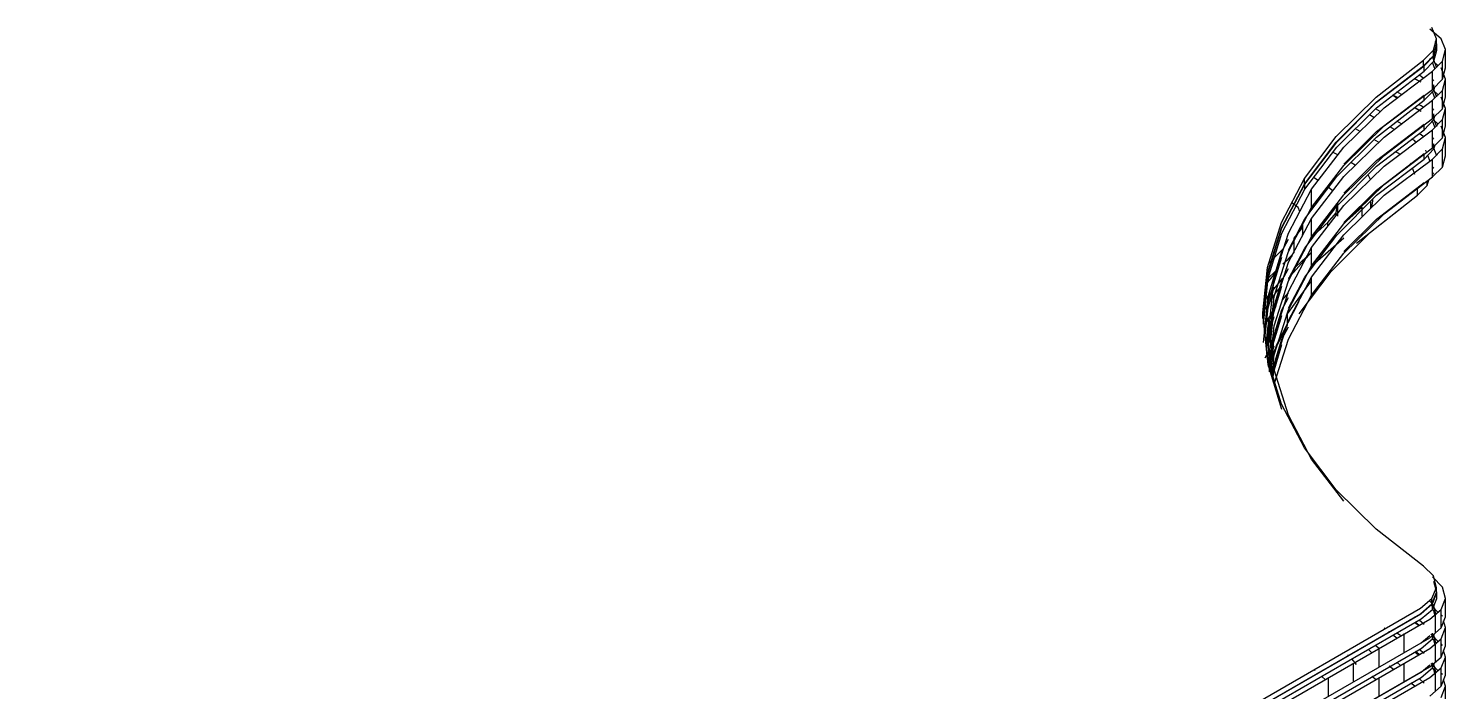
# Model space of a CAD drawing. Header units: inches. Extents: x 0.3 to 16.2, y 0.3 to 11.4.
# Drawn here: x 6.576 to 7.666, y 7.152 to 7.662 of the extents above; entities that cross this region are included whole.
import ezdxf

# ---------------------------------------------------------------- set-up
doc = ezdxf.new("R2010")
doc.units = ezdxf.units.IN
doc.header["$LTSCALE"] = 0.009843
doc.header["$MEASUREMENT"] = 0
doc.layers.add('GEOMETRY', color=7, linetype='Continuous')

msp = doc.modelspace()

# ---------------------------------------------------------------- linework, layer by layer
at = {"layer": 'GEOMETRY'}
for p, q in [((7.6626, 7.6543), (7.6539, 7.6618)), ((7.6591, 7.6543), (7.6555, 7.663)), ((7.6567, 7.6457), (7.6591, 7.6543)), ((7.6567, 7.6457), (7.6591, 7.6543)), ((7.6591, 7.65), (7.6591, 7.6543)), ((7.6661, 7.6461), (7.6626, 7.6543)), ((7.6492, 7.6378), (7.6567, 7.6457)), ((7.6492, 7.6378), (7.6567, 7.6457)), ((7.6567, 7.6413), (7.6591, 7.65)), ((7.6567, 7.6413), (7.6567, 7.6457)), ((7.6571, 7.6413), (7.6594, 7.65)), ((7.6571, 7.6413), (7.6594, 7.65)), ((7.6571, 7.637), (7.6594, 7.6457)), ((7.6594, 7.65), (7.6583, 7.6524)), ((7.6594, 7.6457), (7.6594, 7.65)), ((7.6638, 7.637), (7.6661, 7.6461)), ((7.6638, 7.637), (7.6661, 7.6461)), ((7.6661, 7.6319), (7.6661, 7.6461)), ((7.6126, 7.6094), (7.6492, 7.6378)), ((7.6126, 7.6094), (7.6492, 7.6378)), ((7.6126, 7.6055), (7.6492, 7.6335)), ((7.613, 7.6055), (7.6496, 7.6335)), ((7.613, 7.6055), (7.6496, 7.6335)), ((7.6492, 7.6335), (7.6567, 7.6413)), ((7.6492, 7.6335), (7.6492, 7.6378)), ((7.6496, 7.6335), (7.6571, 7.6413)), ((7.6496, 7.6335), (7.6571, 7.6413)), ((7.6496, 7.6295), (7.6571, 7.637)), ((7.6496, 7.6295), (7.6496, 7.6335)), ((7.6539, 7.6378), (7.6535, 7.6382)), ((7.6547, 7.6386), (7.6539, 7.6394)), ((7.6594, 7.6319), (7.6559, 7.6406)), ((7.6559, 7.6295), (7.6638, 7.637)), ((7.6559, 7.6295), (7.6638, 7.637)), ((7.6579, 7.6315), (7.6559, 7.6362)), ((7.6571, 7.637), (7.6571, 7.6413)), ((7.6602, 7.6339), (7.6571, 7.6366)), ((7.6638, 7.6232), (7.6638, 7.637)), ((7.613, 7.6012), (7.6496, 7.6295)), ((7.6189, 7.6012), (7.6559, 7.6295)), ((7.6189, 7.6012), (7.6559, 7.6295)), ((7.639, 7.6256), (7.6386, 7.6256)), ((7.6394, 7.6256), (7.639, 7.6256)), ((7.6425, 7.628), (7.6421, 7.6283)), ((7.6457, 7.6217), (7.6421, 7.6236)), ((7.6472, 7.6209), (7.6425, 7.6236)), ((7.6472, 7.6252), (7.6457, 7.6264)), ((7.6488, 7.624), (7.6472, 7.6252)), ((7.6559, 7.6154), (7.6559, 7.6295)), ((7.6559, 7.6154), (7.6638, 7.6232)), ((7.6559, 7.6217), (7.6571, 7.6228)), ((7.6559, 7.6217), (7.6571, 7.6228)), ((7.6661, 7.6232), (7.6626, 7.6319)), ((7.6638, 7.6232), (7.6661, 7.6319)), ((7.6638, 7.6146), (7.6661, 7.6232)), ((7.6638, 7.6146), (7.6661, 7.6232)), ((7.6661, 7.6094), (7.6661, 7.6232)), ((7.613, 7.5831), (7.6496, 7.611)), ((7.613, 7.5831), (7.6496, 7.611)), ((7.613, 7.5831), (7.6496, 7.611)), ((7.6189, 7.5874), (7.6559, 7.6154)), ((7.6224, 7.6126), (7.622, 7.6126)), ((7.6224, 7.6126), (7.6224, 7.613)), ((7.6256, 7.6154), (7.6252, 7.6154)), ((7.6291, 7.6091), (7.6256, 7.611)), ((7.6323, 7.6114), (7.6287, 7.6134)), ((7.6496, 7.6071), (7.6571, 7.6146)), ((7.6496, 7.6071), (7.6496, 7.611)), ((7.6559, 7.6177), (7.6571, 7.6189)), ((7.6559, 7.6177), (7.6571, 7.6189)), ((7.6559, 7.6177), (7.6571, 7.6189)), ((7.6594, 7.6094), (7.6559, 7.6177)), ((7.6559, 7.6071), (7.6638, 7.6146)), ((7.6559, 7.6071), (7.6638, 7.6146)), ((7.6579, 7.6087), (7.6559, 7.6138)), ((7.6571, 7.6146), (7.6571, 7.6189)), ((7.6571, 7.6146), (7.6579, 7.6173)), ((7.6602, 7.6114), (7.6571, 7.6142)), ((7.6638, 7.6004), (7.6638, 7.6146)), ((7.5819, 7.5791), (7.6126, 7.6094)), ((7.5819, 7.5791), (7.6126, 7.6094)), ((7.5819, 7.5748), (7.6126, 7.6055)), ((7.5823, 7.5748), (7.613, 7.6055)), ((7.5823, 7.5748), (7.613, 7.6055)), ((7.5823, 7.5709), (7.613, 7.6012)), ((7.5878, 7.5709), (7.6189, 7.6012)), ((7.5878, 7.5709), (7.6189, 7.6012)), ((7.6094, 7.602), (7.6091, 7.6024)), ((7.6157, 7.5984), (7.6122, 7.6004)), ((7.613, 7.5787), (7.6496, 7.6071)), ((7.6189, 7.5787), (7.6559, 7.6071)), ((7.6189, 7.5787), (7.6559, 7.6071)), ((7.6287, 7.6087), (7.6256, 7.6106)), ((7.6457, 7.5992), (7.6421, 7.6012)), ((7.6472, 7.5984), (7.6425, 7.6012)), ((7.6472, 7.6028), (7.6457, 7.6035)), ((7.6488, 7.6016), (7.6472, 7.6028)), ((7.6559, 7.5929), (7.6559, 7.6071)), ((7.6559, 7.5929), (7.6638, 7.6004)), ((7.6559, 7.5992), (7.6571, 7.6004)), ((7.6559, 7.5992), (7.6571, 7.6004)), ((7.6661, 7.6008), (7.6626, 7.6094)), ((7.6638, 7.6004), (7.6661, 7.6094)), ((7.6638, 7.5921), (7.6661, 7.6008)), ((7.6638, 7.5921), (7.6661, 7.6008)), ((7.6661, 7.587), (7.6661, 7.6008)), ((7.6047, 7.5972), (7.6047, 7.5976)), ((7.611, 7.5937), (7.6075, 7.5957)), ((7.6189, 7.5646), (7.6559, 7.5929)), ((7.6323, 7.589), (7.6287, 7.5909)), ((7.6496, 7.5843), (7.6571, 7.5921)), ((7.6559, 7.5949), (7.6571, 7.5965)), ((7.6559, 7.5949), (7.6571, 7.5965)), ((7.6559, 7.5949), (7.6571, 7.5965)), ((7.6594, 7.5866), (7.6559, 7.5953)), ((7.6559, 7.5843), (7.6638, 7.5921)), ((7.6559, 7.5843), (7.6638, 7.5921)), ((7.6579, 7.5862), (7.6559, 7.5913)), ((7.6571, 7.5921), (7.6571, 7.5965)), ((7.6571, 7.5921), (7.6579, 7.5949)), ((7.6602, 7.589), (7.6571, 7.5917)), ((7.6638, 7.578), (7.6638, 7.5921)), ((7.5575, 7.5469), (7.5819, 7.5791)), ((7.5575, 7.5469), (7.5819, 7.5791)), ((7.5823, 7.5484), (7.613, 7.5787)), ((7.5878, 7.5567), (7.6189, 7.5874)), ((7.5878, 7.5579), (7.613, 7.5831)), ((7.5878, 7.5579), (7.613, 7.5831)), ((7.5878, 7.5579), (7.613, 7.5831)), ((7.5878, 7.5484), (7.6189, 7.5787)), ((7.5878, 7.5484), (7.6189, 7.5787)), ((7.5941, 7.5866), (7.5937, 7.587)), ((7.6004, 7.5831), (7.5969, 7.585)), ((7.613, 7.5606), (7.6496, 7.5886)), ((7.613, 7.5606), (7.6496, 7.5886)), ((7.613, 7.5606), (7.6496, 7.5886)), ((7.613, 7.5563), (7.6496, 7.5843)), ((7.6189, 7.5563), (7.6559, 7.5843)), ((7.6189, 7.5563), (7.6559, 7.5843)), ((7.6268, 7.5846), (7.6232, 7.5866)), ((7.6472, 7.5803), (7.6457, 7.5811)), ((7.6488, 7.5791), (7.6472, 7.5803)), ((7.6496, 7.5843), (7.6496, 7.5886)), ((7.6559, 7.5705), (7.6559, 7.5843)), ((7.6661, 7.5783), (7.6626, 7.587)), ((7.6638, 7.578), (7.6661, 7.587)), ((7.6638, 7.5697), (7.6661, 7.5783)), ((7.6638, 7.5697), (7.6661, 7.5783)), ((7.6661, 7.5642), (7.6661, 7.5783)), ((7.5575, 7.5425), (7.5819, 7.5748)), ((7.5579, 7.5425), (7.5823, 7.5748)), ((7.5579, 7.5425), (7.5823, 7.5748)), ((7.5579, 7.5386), (7.5823, 7.5709)), ((7.563, 7.5386), (7.5878, 7.5709)), ((7.563, 7.5386), (7.5878, 7.5709)), ((7.5772, 7.5685), (7.5768, 7.5685)), ((7.6146, 7.5748), (7.611, 7.5768)), ((7.6189, 7.5421), (7.6559, 7.5705)), ((7.6307, 7.5657), (7.6276, 7.5673)), ((7.6421, 7.576), (7.6402, 7.5772)), ((7.6433, 7.5748), (7.6421, 7.576)), ((7.6496, 7.5618), (7.6571, 7.5697)), ((7.6512, 7.5677), (7.6508, 7.5685)), ((7.6559, 7.5705), (7.6638, 7.578)), ((7.6559, 7.5768), (7.6571, 7.578)), ((7.6559, 7.5768), (7.6571, 7.578)), ((7.6559, 7.5724), (7.6571, 7.5736)), ((7.6559, 7.5724), (7.6571, 7.5736)), ((7.6559, 7.5724), (7.6571, 7.5736)), ((7.6594, 7.5642), (7.6559, 7.5728)), ((7.6559, 7.5618), (7.6638, 7.5697)), ((7.6559, 7.5618), (7.6638, 7.5697)), ((7.6571, 7.5697), (7.6571, 7.5736)), ((7.6571, 7.5697), (7.6579, 7.572)), ((7.6638, 7.5555), (7.6638, 7.5697)), ((7.563, 7.5244), (7.5878, 7.5567)), ((7.5831, 7.565), (7.5795, 7.5669)), ((7.5823, 7.5256), (7.613, 7.5563)), ((7.5878, 7.5343), (7.6189, 7.5646)), ((7.5878, 7.5354), (7.613, 7.5606)), ((7.5878, 7.5354), (7.613, 7.5606)), ((7.5878, 7.5354), (7.613, 7.5606)), ((7.5878, 7.526), (7.6189, 7.5563)), ((7.5878, 7.526), (7.6189, 7.5563)), ((7.5965, 7.5571), (7.5933, 7.5591)), ((7.613, 7.5378), (7.6496, 7.5661)), ((7.613, 7.5378), (7.6496, 7.5661)), ((7.613, 7.5378), (7.6496, 7.5661)), ((7.613, 7.5339), (7.6496, 7.5618)), ((7.6189, 7.5339), (7.6559, 7.5618)), ((7.6189, 7.5339), (7.6559, 7.5618)), ((7.6307, 7.5654), (7.6307, 7.5657)), ((7.6394, 7.5583), (7.639, 7.5587)), ((7.6496, 7.5618), (7.6496, 7.5661)), ((7.6543, 7.5598), (7.6524, 7.5646)), ((7.6559, 7.548), (7.6559, 7.5618)), ((7.6638, 7.5555), (7.6661, 7.5642)), ((7.5398, 7.513), (7.5575, 7.5469)), ((7.5398, 7.513), (7.5575, 7.5469)), ((7.5575, 7.5425), (7.5575, 7.5469)), ((7.5579, 7.5157), (7.5823, 7.5484)), ((7.5626, 7.5488), (7.5622, 7.5488)), ((7.563, 7.5161), (7.5878, 7.5484)), ((7.563, 7.5161), (7.5878, 7.5484)), ((7.5681, 7.5453), (7.5646, 7.5476)), ((7.6067, 7.5492), (7.6063, 7.5496)), ((7.6083, 7.5461), (7.6067, 7.5492)), ((7.6189, 7.5197), (7.6559, 7.548)), ((7.6425, 7.55), (7.6406, 7.5551)), ((7.652, 7.5413), (7.6531, 7.5457)), ((7.6559, 7.548), (7.6638, 7.5555)), ((7.6559, 7.5543), (7.6571, 7.5555)), ((7.6559, 7.5543), (7.6571, 7.5555)), ((7.6559, 7.55), (7.6571, 7.5512)), ((7.5398, 7.5087), (7.5575, 7.5425)), ((7.5402, 7.5087), (7.5579, 7.5425)), ((7.5402, 7.5087), (7.5579, 7.5425)), ((7.5402, 7.5047), (7.5579, 7.5386)), ((7.5453, 7.5047), (7.563, 7.5386)), ((7.5453, 7.5047), (7.563, 7.5386)), ((7.5579, 7.5386), (7.5579, 7.5425)), ((7.563, 7.5244), (7.563, 7.5386)), ((7.5795, 7.537), (7.576, 7.5398)), ((7.5878, 7.5118), (7.6189, 7.5421)), ((7.5878, 7.513), (7.613, 7.5378)), ((7.5878, 7.513), (7.613, 7.5378)), ((7.5878, 7.513), (7.613, 7.5378)), ((7.613, 7.5154), (7.6496, 7.5437)), ((7.6445, 7.5339), (7.652, 7.5413)), ((7.6445, 7.5339), (7.6445, 7.5394)), ((7.652, 7.5413), (7.652, 7.5449)), ((7.5453, 7.4906), (7.563, 7.5244)), ((7.5528, 7.5244), (7.5476, 7.5283)), ((7.5539, 7.5213), (7.5528, 7.5244)), ((7.5579, 7.4933), (7.5823, 7.5256)), ((7.563, 7.502), (7.5878, 7.5343)), ((7.563, 7.4937), (7.5878, 7.526)), ((7.563, 7.4937), (7.5878, 7.526)), ((7.5819, 7.5205), (7.5831, 7.5287)), ((7.5819, 7.5205), (7.5831, 7.5287)), ((7.5823, 7.5031), (7.613, 7.5339)), ((7.5831, 7.5177), (7.5831, 7.5287)), ((7.5878, 7.5035), (7.6189, 7.5339)), ((7.5878, 7.5035), (7.6189, 7.5339)), ((7.5878, 7.5122), (7.602, 7.5248)), ((7.5878, 7.5122), (7.602, 7.5248)), ((7.5976, 7.4969), (7.6335, 7.5252)), ((7.602, 7.5177), (7.602, 7.5248)), ((7.6083, 7.5055), (7.6445, 7.5339)), ((7.6087, 7.524), (7.6087, 7.5295)), ((7.6094, 7.5248), (7.6102, 7.5295)), ((7.6102, 7.5295), (7.6102, 7.5311)), ((7.5291, 7.4783), (7.5398, 7.513)), ((7.5291, 7.4783), (7.5398, 7.513)), ((7.5453, 7.4823), (7.563, 7.5161)), ((7.5453, 7.4823), (7.563, 7.5161)), ((7.5453, 7.4917), (7.5579, 7.5157)), ((7.5622, 7.5008), (7.5756, 7.513)), ((7.5622, 7.5008), (7.5756, 7.513)), ((7.563, 7.502), (7.563, 7.5161)), ((7.5756, 7.513), (7.5819, 7.5205)), ((7.5756, 7.513), (7.5819, 7.5205)), ((7.5756, 7.5102), (7.5756, 7.513)), ((7.5819, 7.5181), (7.5819, 7.5205)), ((7.5878, 7.4894), (7.6189, 7.5197)), ((7.5878, 7.4906), (7.613, 7.5154)), ((7.5291, 7.474), (7.5398, 7.5087)), ((7.5295, 7.474), (7.5402, 7.5087)), ((7.5295, 7.474), (7.5402, 7.5087)), ((7.5295, 7.4701), (7.5402, 7.5047)), ((7.5343, 7.4701), (7.5453, 7.5047)), ((7.5343, 7.4701), (7.5453, 7.5047)), ((7.5453, 7.4681), (7.563, 7.502)), ((7.5496, 7.5008), (7.5555, 7.5083)), ((7.5496, 7.5008), (7.5555, 7.5083)), ((7.5555, 7.5083), (7.5555, 7.5102)), ((7.5555, 7.5083), (7.5555, 7.5102)), ((7.5559, 7.5028), (7.5563, 7.5051)), ((7.5563, 7.5051), (7.5563, 7.5118)), ((7.5579, 7.4709), (7.5823, 7.5031)), ((7.563, 7.4795), (7.5878, 7.5118)), ((7.563, 7.4709), (7.5878, 7.5035)), ((7.563, 7.4709), (7.5878, 7.5035)), ((7.578, 7.4752), (7.6083, 7.5055)), ((7.5303, 7.4819), (7.5413, 7.4929)), ((7.5303, 7.4819), (7.5413, 7.4929)), ((7.5402, 7.4906), (7.5453, 7.5)), ((7.5402, 7.4906), (7.5453, 7.5)), ((7.5453, 7.4598), (7.563, 7.4937)), ((7.5453, 7.4598), (7.563, 7.4937)), ((7.5453, 7.4693), (7.5579, 7.4933)), ((7.5496, 7.4898), (7.5496, 7.5008)), ((7.563, 7.4795), (7.563, 7.4937)), ((7.5657, 7.4819), (7.5878, 7.5012)), ((7.5295, 7.4559), (7.5402, 7.4906)), ((7.5295, 7.4559), (7.5402, 7.4906)), ((7.5295, 7.4516), (7.5402, 7.4862)), ((7.5295, 7.4516), (7.5402, 7.4862)), ((7.5295, 7.4516), (7.5402, 7.4862)), ((7.5343, 7.4559), (7.5453, 7.4906)), ((7.5343, 7.4476), (7.5453, 7.4823)), ((7.5343, 7.4476), (7.5453, 7.4823)), ((7.5409, 7.4811), (7.548, 7.4874)), ((7.5409, 7.4811), (7.548, 7.4874)), ((7.5429, 7.4827), (7.5496, 7.4898)), ((7.5453, 7.4701), (7.563, 7.4902)), ((7.5453, 7.4701), (7.563, 7.4902)), ((7.5508, 7.4787), (7.563, 7.4902)), ((7.5622, 7.4783), (7.5657, 7.4819)), ((7.563, 7.4571), (7.5878, 7.4894)), ((7.5256, 7.4433), (7.5291, 7.4783)), ((7.5256, 7.4433), (7.5291, 7.4783)), ((7.5256, 7.439), (7.5291, 7.474)), ((7.526, 7.439), (7.5295, 7.474)), ((7.526, 7.439), (7.5295, 7.474)), ((7.526, 7.4346), (7.5295, 7.4701)), ((7.5264, 7.4524), (7.5409, 7.4701)), ((7.528, 7.4685), (7.5366, 7.4768)), ((7.528, 7.4654), (7.5358, 7.4748)), ((7.528, 7.4654), (7.5358, 7.4748)), ((7.5299, 7.4677), (7.5299, 7.4701)), ((7.5307, 7.4346), (7.5343, 7.4701)), ((7.5307, 7.4346), (7.5343, 7.4701)), ((7.5402, 7.4681), (7.5453, 7.4776)), ((7.5402, 7.4681), (7.5453, 7.4776)), ((7.5409, 7.4701), (7.5413, 7.4701)), ((7.5453, 7.4457), (7.563, 7.4795)), ((7.5453, 7.4469), (7.5579, 7.4709)), ((7.5453, 7.4374), (7.563, 7.4709)), ((7.5453, 7.4374), (7.563, 7.4709)), ((7.5535, 7.4425), (7.578, 7.4752)), ((7.563, 7.4571), (7.563, 7.4709)), ((7.5256, 7.4433), (7.5358, 7.4594)), ((7.5256, 7.4433), (7.5358, 7.4594)), ((7.5295, 7.4335), (7.5402, 7.4681)), ((7.5295, 7.4335), (7.5402, 7.4681)), ((7.5295, 7.4291), (7.5402, 7.4638)), ((7.5295, 7.4291), (7.5402, 7.4638)), ((7.5295, 7.4291), (7.5402, 7.4638)), ((7.5295, 7.4472), (7.5343, 7.4634)), ((7.5343, 7.4335), (7.5453, 7.4681)), ((7.5343, 7.4248), (7.5453, 7.4598)), ((7.5343, 7.4248), (7.5453, 7.4598)), ((7.5358, 7.4594), (7.5394, 7.4634)), ((7.5358, 7.4594), (7.5394, 7.4634)), ((7.5406, 7.4535), (7.5453, 7.4587)), ((7.5445, 7.4425), (7.563, 7.4681)), ((7.5445, 7.4425), (7.563, 7.4681)), ((7.526, 7.4205), (7.5295, 7.4559)), ((7.526, 7.4205), (7.5295, 7.4559)), ((7.5264, 7.4335), (7.5358, 7.4484)), ((7.5272, 7.428), (7.5295, 7.4516)), ((7.5272, 7.428), (7.5295, 7.4516)), ((7.5272, 7.428), (7.5295, 7.4516)), ((7.5272, 7.426), (7.5295, 7.4472)), ((7.5299, 7.45), (7.5299, 7.4563)), ((7.5307, 7.4205), (7.5343, 7.4559)), ((7.5307, 7.4122), (7.5343, 7.4476)), ((7.5307, 7.4122), (7.5343, 7.4476)), ((7.5362, 7.4189), (7.5535, 7.4524)), ((7.5362, 7.4189), (7.5535, 7.4524)), ((7.5402, 7.4457), (7.5453, 7.4551)), ((7.5402, 7.4457), (7.5453, 7.4551)), ((7.5453, 7.4232), (7.563, 7.4571)), ((7.5291, 7.4079), (7.5256, 7.4433)), ((7.5256, 7.439), (7.5256, 7.4433)), ((7.5295, 7.4035), (7.526, 7.439)), ((7.526, 7.4346), (7.526, 7.439)), ((7.5295, 7.411), (7.5402, 7.4457)), ((7.5295, 7.411), (7.5402, 7.4457)), ((7.5295, 7.4067), (7.5402, 7.4413)), ((7.5295, 7.4067), (7.5402, 7.4413)), ((7.5295, 7.4067), (7.5402, 7.4413)), ((7.5295, 7.4248), (7.5343, 7.4406)), ((7.5299, 7.4138), (7.5299, 7.4386)), ((7.5343, 7.411), (7.5453, 7.4457)), ((7.5343, 7.4024), (7.5453, 7.4374)), ((7.5343, 7.4024), (7.5453, 7.4374)), ((7.5437, 7.4413), (7.5445, 7.4425)), ((7.5437, 7.4413), (7.5445, 7.4425)), ((7.5445, 7.4339), (7.5445, 7.4425)), ((7.528, 7.4189), (7.5295, 7.4335)), ((7.528, 7.4189), (7.5295, 7.4335)), ((7.5283, 7.4169), (7.5295, 7.4291)), ((7.5283, 7.4169), (7.5295, 7.4291)), ((7.5283, 7.4169), (7.5295, 7.4291)), ((7.5299, 7.4055), (7.5445, 7.4339)), ((7.5343, 7.3996), (7.5307, 7.4346)), ((7.5307, 7.4205), (7.5307, 7.4346)), ((7.5307, 7.398), (7.5343, 7.4335)), ((7.5402, 7.4232), (7.5453, 7.4327)), ((7.5402, 7.4232), (7.5453, 7.4327)), ((7.5272, 7.4087), (7.5343, 7.4224)), ((7.5272, 7.4087), (7.5343, 7.4224)), ((7.5283, 7.4146), (7.5295, 7.4248)), ((7.5295, 7.4024), (7.5343, 7.4181)), ((7.5311, 7.4016), (7.5362, 7.4189)), ((7.5311, 7.4016), (7.5362, 7.4189)), ((7.5319, 7.3996), (7.5343, 7.4248)), ((7.5319, 7.3996), (7.5343, 7.4248)), ((7.5323, 7.3976), (7.5402, 7.4232)), ((7.5323, 7.3976), (7.5402, 7.4232)), ((7.5331, 7.3953), (7.5402, 7.4189)), ((7.5343, 7.3886), (7.5453, 7.4232)), ((7.5291, 7.4079), (7.5295, 7.411)), ((7.5291, 7.4079), (7.5295, 7.411)), ((7.5398, 7.3732), (7.5291, 7.4079)), ((7.5402, 7.3689), (7.5295, 7.4035)), ((7.5323, 7.398), (7.5307, 7.4122)), ((7.5307, 7.398), (7.5307, 7.4122)), ((7.5327, 7.3961), (7.5343, 7.411)), ((7.5327, 7.3969), (7.5362, 7.4091)), ((7.5362, 7.4091), (7.5366, 7.4094)), ((7.5335, 7.3937), (7.5343, 7.4024)), ((7.5335, 7.3937), (7.5343, 7.4024)), ((7.5453, 7.3646), (7.5343, 7.3996)), ((7.5575, 7.3394), (7.5398, 7.3732)), ((7.563, 7.3307), (7.5453, 7.3646)), ((7.5819, 7.3071), (7.5575, 7.3394)), ((7.5878, 7.2984), (7.563, 7.3307)), ((7.6126, 7.2768), (7.5819, 7.3071)), ((7.6492, 7.2484), (7.6126, 7.2768)), ((7.6567, 7.2409), (7.6492, 7.2484)), ((7.6638, 7.2323), (7.6559, 7.2402)), ((7.6591, 7.2319), (7.6567, 7.2409)), ((7.6555, 7.2236), (7.6591, 7.2319)), ((7.6555, 7.2236), (7.6591, 7.2319)), ((7.6594, 7.228), (7.6571, 7.2366)), ((7.6591, 7.228), (7.6591, 7.2319)), ((7.6661, 7.2236), (7.6638, 7.2323)), ((7.6469, 7.2161), (7.6555, 7.2236)), ((7.6469, 7.2161), (7.6555, 7.2236)), ((7.6469, 7.2118), (7.6555, 7.2193)), ((7.6472, 7.2118), (7.6559, 7.2193)), ((7.6472, 7.2118), (7.6559, 7.2193)), ((7.6571, 7.2181), (7.6535, 7.222)), ((7.6559, 7.2173), (7.6547, 7.2185)), ((7.6555, 7.2193), (7.6591, 7.228)), ((7.6555, 7.2193), (7.6555, 7.2236)), ((7.6559, 7.2193), (7.6594, 7.228)), ((7.6559, 7.2193), (7.6594, 7.228)), ((7.6559, 7.215), (7.6594, 7.2236)), ((7.6559, 7.215), (7.6559, 7.2193)), ((7.6594, 7.2236), (7.6594, 7.228)), ((7.6626, 7.215), (7.6661, 7.2236)), ((7.6626, 7.215), (7.6661, 7.2236)), ((7.6661, 7.2094), (7.6661, 7.2236)), ((6.524, 6.5677), (7.6469, 7.2161)), ((6.524, 6.5677), (7.6469, 7.2161)), ((6.524, 6.5634), (7.6469, 7.2118)), ((6.524, 6.5634), (7.6472, 7.2118)), ((6.524, 6.5634), (7.6472, 7.2118)), ((6.524, 6.5591), (7.6472, 7.2079)), ((6.524, 6.5551), (7.6539, 7.2075)), ((6.524, 6.5551), (7.6539, 7.2075)), ((7.6394, 7.2071), (7.639, 7.2075)), ((7.6394, 7.2075), (7.6394, 7.2075)), ((7.6425, 7.2091), (7.6421, 7.2091)), ((7.6472, 7.2079), (7.6559, 7.215)), ((7.6539, 7.2173), (7.6535, 7.2177)), ((7.6539, 7.2075), (7.6626, 7.215)), ((7.6539, 7.2075), (7.6626, 7.215)), ((7.6602, 7.213), (7.6559, 7.2173)), ((7.6571, 7.2142), (7.6559, 7.2154)), ((7.6587, 7.2118), (7.6571, 7.2181)), ((7.6579, 7.211), (7.6571, 7.2142)), ((7.6583, 7.1972), (7.6583, 7.211)), ((7.6626, 7.2008), (7.6626, 7.215)), ((7.6638, 7.2098), (7.6626, 7.211)), ((7.6626, 7.2008), (7.6661, 7.2094)), ((7.6193, 7.2004), (7.6189, 7.2008)), ((7.6228, 7.1976), (7.6224, 7.198)), ((7.6224, 7.1976), (7.6224, 7.1976)), ((7.6256, 7.1992), (7.6256, 7.1996)), ((7.6315, 7.1949), (7.6287, 7.1969)), ((7.6343, 7.1823), (7.6343, 7.1965)), ((7.6453, 7.2028), (7.6425, 7.2047)), ((7.6457, 7.2028), (7.6429, 7.2051)), ((7.6496, 7.2035), (7.6457, 7.2067)), ((7.6539, 7.1933), (7.6626, 7.2008)), ((7.6559, 7.1925), (7.6559, 7.1969)), ((7.6559, 7.1925), (7.6575, 7.1965)), ((7.6626, 7.1925), (7.6661, 7.2012)), ((7.6626, 7.1925), (7.6661, 7.2012)), ((7.6661, 7.2012), (7.6646, 7.2063)), ((7.6661, 7.187), (7.6661, 7.2012)), ((6.524, 6.5413), (7.6539, 7.1933)), ((6.524, 6.5409), (7.6472, 7.1894)), ((6.524, 6.5409), (7.6472, 7.1894)), ((6.524, 6.5409), (7.6472, 7.1894)), ((7.6039, 7.187), (7.6039, 7.187)), ((7.6094, 7.1902), (7.6094, 7.1902)), ((7.613, 7.1866), (7.6122, 7.1874)), ((7.615, 7.185), (7.613, 7.1866)), ((7.6287, 7.1929), (7.6256, 7.1953)), ((7.6287, 7.1929), (7.626, 7.1953)), ((7.6472, 7.1894), (7.6539, 7.1949)), ((7.6472, 7.1894), (7.6539, 7.1949)), ((7.6472, 7.1894), (7.6539, 7.1949)), ((7.6472, 7.185), (7.6559, 7.1925)), ((7.6539, 7.185), (7.6626, 7.1925)), ((7.6539, 7.185), (7.6626, 7.1925)), ((7.6559, 7.1949), (7.6547, 7.1957)), ((7.6602, 7.1906), (7.6559, 7.1949)), ((7.6571, 7.1917), (7.6559, 7.1929)), ((7.6571, 7.1957), (7.6571, 7.1961)), ((7.6587, 7.1894), (7.6571, 7.1957)), ((7.6579, 7.1886), (7.6571, 7.1917)), ((7.6583, 7.1748), (7.6583, 7.1886)), ((7.6626, 7.1783), (7.6626, 7.1925)), ((7.6638, 7.1874), (7.6626, 7.1886)), ((7.6626, 7.1783), (7.6661, 7.187)), ((6.524, 6.5366), (7.6472, 7.185)), ((6.524, 6.5327), (7.6539, 7.185)), ((6.524, 6.5327), (7.6539, 7.185)), ((7.5913, 7.1795), (7.5909, 7.1799)), ((7.5976, 7.1728), (7.5941, 7.1768)), ((7.6083, 7.1827), (7.6067, 7.1843)), ((7.6091, 7.1819), (7.6083, 7.1827)), ((7.615, 7.1709), (7.615, 7.185)), ((7.6453, 7.1799), (7.6425, 7.1823)), ((7.6457, 7.1803), (7.6429, 7.1827)), ((7.6496, 7.1811), (7.6457, 7.1843)), ((7.6539, 7.1709), (7.6626, 7.1783)), ((7.6626, 7.1701), (7.6661, 7.1783)), ((7.6626, 7.1701), (7.6661, 7.1783)), ((7.6661, 7.1783), (7.6646, 7.1835)), ((7.6661, 7.1646), (7.6661, 7.1783)), ((6.524, 6.5189), (7.6539, 7.1709)), ((6.524, 6.5181), (7.6472, 7.1669)), ((6.524, 6.5181), (7.6472, 7.1669)), ((6.524, 6.5181), (7.6472, 7.1669)), ((7.5657, 7.1681), (7.565, 7.1689)), ((7.5681, 7.1661), (7.5677, 7.1661)), ((7.5953, 7.1598), (7.5953, 7.1736)), ((7.626, 7.1689), (7.6228, 7.1713)), ((7.6315, 7.172), (7.6287, 7.1744)), ((7.6343, 7.1598), (7.6343, 7.1736)), ((7.6472, 7.1669), (7.6539, 7.1724)), ((7.6472, 7.1669), (7.6539, 7.1724)), ((7.6472, 7.1669), (7.6539, 7.1724)), ((7.6472, 7.1626), (7.6559, 7.1701)), ((7.6539, 7.1626), (7.6626, 7.1701)), ((7.6539, 7.1626), (7.6626, 7.1701)), ((7.6559, 7.1724), (7.6547, 7.1732)), ((7.6559, 7.1701), (7.6559, 7.174)), ((7.6559, 7.1701), (7.6575, 7.174)), ((7.6602, 7.1681), (7.6559, 7.1724)), ((7.6571, 7.1689), (7.6559, 7.1705)), ((7.6571, 7.1732), (7.6571, 7.1736)), ((7.6587, 7.1669), (7.6571, 7.1732)), ((7.6579, 7.1661), (7.6571, 7.1689)), ((7.6583, 7.152), (7.6583, 7.1661)), ((7.6626, 7.1559), (7.6626, 7.1701)), ((7.6638, 7.165), (7.6626, 7.1657)), ((7.6626, 7.1559), (7.6661, 7.1646)), ((6.524, 6.5142), (7.6472, 7.1626)), ((6.524, 6.5102), (7.6539, 7.1626)), ((6.524, 6.5102), (7.6539, 7.1626)), ((7.5457, 7.1531), (7.5457, 7.1535)), ((7.5736, 7.161), (7.5709, 7.1634)), ((7.576, 7.1484), (7.576, 7.1626)), ((7.6126, 7.161), (7.6094, 7.1634)), ((7.615, 7.1484), (7.615, 7.1626)), ((7.6425, 7.1559), (7.6394, 7.1583)), ((7.6496, 7.1583), (7.6457, 7.1618)), ((7.6539, 7.1484), (7.6626, 7.1559)), ((7.6626, 7.1472), (7.6661, 7.1559)), ((7.6626, 7.1472), (7.6661, 7.1559)), ((7.6661, 7.1559), (7.6646, 7.161)), ((7.6661, 7.1421), (7.6661, 7.1559)), ((7.5433, 7.152), (7.5433, 7.152))]:
    msp.add_line(p, q, dxfattribs=at)

doc.saveas('drawing.dxf')
